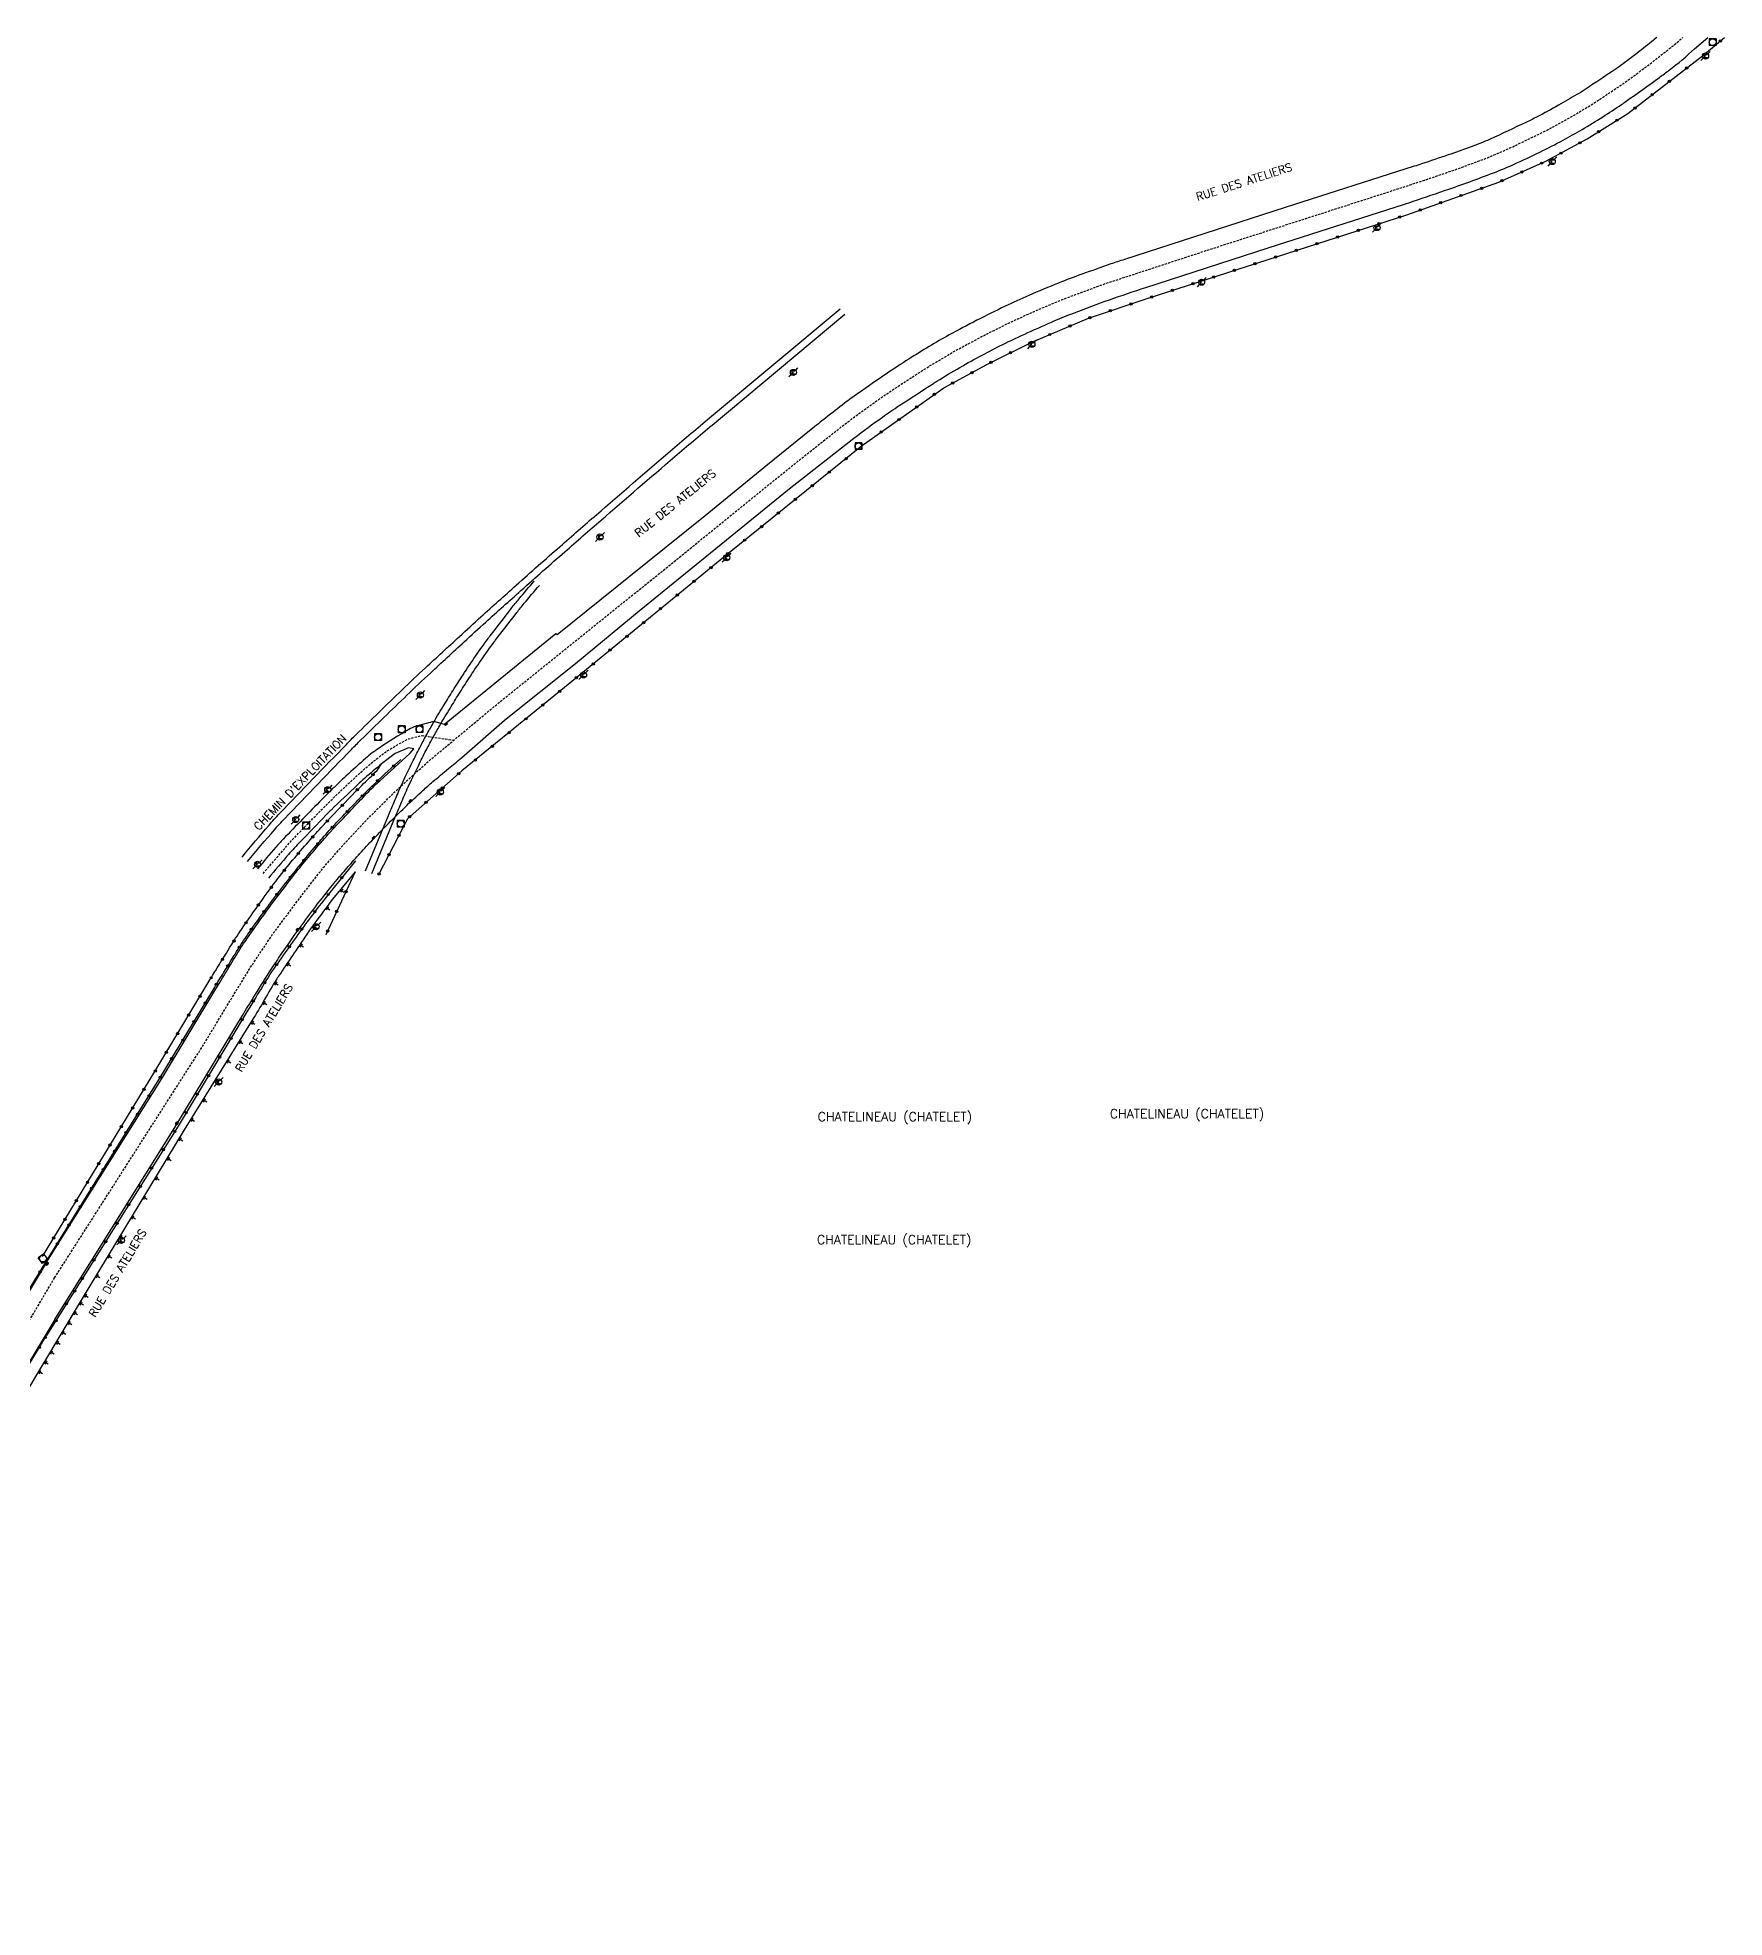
# Model space of a CAD drawing. Header units: millimetres. Extents: x 160999 to 162000, y 122000 to 123000.
# Drawn here: x 161280.8 to 161649.9, y 122588.9 to 123000 of the extents above; entities that cross this region are included whole.
import ezdxf
from ezdxf.enums import TextEntityAlignment as Align

# ---------------------------------------------------------------- set-up
doc = ezdxf.new("R2010")
doc.units = ezdxf.units.MM
doc.linetypes.add('DASHED', pattern=[0.75, 0.5, -0.25])
doc.layers.get('0').update_dxf_attribs({"linetype": 'CONTINUOUS'})
for name, color, linetype in [('W0001', 6, 'DASHED'), ('W0008', 7, 'CONTINUOUS'), ('W0211', 2, 'CONTINUOUS'), ('W0322', 7, 'CONTINUOUS'), ('W0400', 7, 'CONTINUOUS'), ('W0420', 7, 'CONTINUOUS'), ('W0471', 7, 'CONTINUOUS'), ('W0700', 7, 'CONTINUOUS'), ('W0980', 7, 'CONTINUOUS'), ('W0989', 7, 'CONTINUOUS')]:
    doc.layers.add(name, color=color, linetype=linetype)
doc.styles.get("Standard").update_dxf_attribs({"font": 'romans.shx', "width": 0.85})

# ---------------------------------------------------------------- blocks, each defined once
blk = doc.blocks.new('t322o')
at = {"color": 0, "linetype": 'Continuous'}
for radius in [0.25, 0.15]:
    blk.add_circle((0, 0), radius, dxfattribs=at)
blk = doc.blocks.new('T400')
for p, q in [((-0.15, 0.3), (0.15, 0.3)), ((-0.15, -0.25), (-0.15, 0.3)), ((-0.15, 0.15), (0.15, 0.15)), ((-0.15, 0), (0.15, 0)), ((0.15, 0.3), (0.15, -0.25)), ((-0.15, -0.15), (0.15, -0.15)), ((-0.15, -0.25), (-0.15, -0.3)), ((-0.15, -0.3), (0.15, -0.3)), ((0.15, -0.3), (0.15, -0.25))]:
    blk.add_line(p, q)
blk = doc.blocks.new('T420')
for p, q in [((0.75, 0.75), (-0.75, 0.75)), ((-0.75, 0.75), (-0.75, -0.75)), ((0.75, 0.75), (0.75, -0.75)), ((0.75, -0.75), (-0.75, -0.75))]:
    blk.add_line(p, q)
blk.add_ellipse((0, 0), major_axis=(-0.53, 0.53), ratio=1, start_param=3.926991, end_param=10.210176)
blk = doc.blocks.new('t211o')
at = {"color": 0, "linetype": 'Continuous'}
for p, q in [((-0.29, 0.5), (-0.29, 0)), ((0, 1), (0, 0)), ((0.29, 0.5), (0.29, 0))]:
    blk.add_line(p, q, dxfattribs=at)
blk = doc.blocks.new('T471')
for p, q in [((-0.333334, 0.333334), (-0.333334, -0.333334)), ((-0.333334, 0.333334), (0.333334, 0.333334)), ((-0.333334, 0), (0, 0)), ((0.500001, 0.500001), (1.000002, 1.000002)), ((-0.500001, -0.500001), (-1.000002, -1.000002)), ((-0.333334, -0.333334), (0.333334, -0.333334))]:
    blk.add_line(p, q)
blk.add_ellipse((0, 0), major_axis=(0.471405, 0.471405), ratio=1, start_param=5.4977871438, end_param=11.780972451)

msp = doc.modelspace()

# ---------------------------------------------------------------- linework, layer by layer
at = {"layer": 'W0001', "flags": 128}
for points in [[(161284.56, 122728.78), (161284.56, 122728.78), (161316.9, 122779.34), (161316.9, 122779.34), (161323.62, 122790.47), (161327.44, 122796.68), (161332.37, 122804.06), (161338.55, 122812.29), (161343.35, 122818.47), (161348.27, 122824.08), (161353.43, 122829.53), (161359.14, 122835.2), (161366.43, 122841.8), (161381.94, 122854.71), (161418.96, 122884.49), (161439.93, 122901.52), (161447.5, 122907.61), (161454.65, 122913.29), (161459.54, 122917.05), (161465.09, 122921.06), (161469.79, 122924.21), (161475.6, 122927.96), (161481.11, 122931.23), (161487.51, 122934.69), (161493.59, 122937.71), (161499.44, 122940.38), (161504.86, 122942.66), (161513.89, 122946.02), (161536.44, 122953.41), (161562.3, 122961.73), (161575.09, 122965.84), (161584.24, 122968.82), (161591.27, 122971.22), (161598.05, 122973.72), (161603.55, 122976.13), (161610.27, 122979.36), (161616.6, 122982.8), (161621.33, 122985.67), (161626.98, 122989.43), (161632.68, 122993.55), (161638.75, 122998.31), (161640.74, 123000)], [(161330.17, 122817.2), (161336.21, 122824.19), (161340.25, 122828.37), (161342.84, 122831.03), (161345.45, 122833.6), (161348.42, 122836.47), (161351.74, 122839.51), (161354.22, 122841.66), (161357.05, 122843.82), (161360.01, 122845.6), (161362.02, 122846.67), (161364.98, 122847.36), (161371.89, 122846.34)], [(161000, 122208.24), (161005.94, 122213.18), (161007.92, 122219.8), (161022.17, 122238.5), (161034.59, 122257.54), (161048.88, 122279.16), (161065.61, 122308.79), (161072.4, 122325.84), (161080.18, 122346.7), (161088, 122367.71), (161095.12, 122385.42), (161102.74, 122399.99), (161112.67, 122417.53), (161126.75, 122443.86), (161148.82, 122484.16), (161166.54, 122515.95), (161198.06, 122574.38), (161213.63, 122602.02), (161228.37, 122630), (161249.61, 122671.17), (161260.54, 122688.06), (161284.56, 122728.78)]]:
    msp.add_lwpolyline(points, dxfattribs=at)
at = {"layer": 'W0008', "flags": 128}
for points in [[(161284.62, 122719.64), (161311.11, 122761.98), (161325.67, 122786.17, -0.003749), (161328.08, 122790.09, -0.002615), (161331.59, 122795.67, -0.007617), (161333.87, 122799.12, -0.00505), (161337.43, 122804.24, -0.006746), (161340.85, 122808.91, -0.007579), (161344.01, 122812.99, -0.00536), (161346.7, 122816.26, -0.006178), (161349.09, 122819.05, -0.005369), (161351.68, 122821.94, -0.00472), (161354.7, 122825.15, -0.006011), (161358.57, 122829.11, -0.006913), (161362.02, 122832.47, -0.004862), (161365.11, 122835.33, -0.006981), (161367.31, 122837.28, -0.008738), (161370.75, 122840.13, 0.01064), (161373.57, 122842.48), (161383.01, 122850.72), (161398.54, 122863.13), (161412.44, 122874.61), (161430.36, 122889.19), (161445.25, 122901.3), (161459.4, 122912.39, -0.00653), (161465.65, 122917, -0.011277), (161469.36, 122919.53, -0.000457), (161476.83, 122924.38, -0.004716), (161477.56, 122924.84, -0.007995), (161482.62, 122927.88, -0.008471), (161487.49, 122930.58, -0.008469), (161491.88, 122932.83, -0.006734), (161497.49, 122935.49, -0.006354), (161503.4, 122938.11, -0.008964), (161507.65, 122939.83, -0.007138), (161515.33, 122942.67, -0.00694), (161523.3, 122945.36), (161550.07, 122953.99), (161579.86, 122963.56, 0.004117), (161581.77, 122964.2, 0.001008), (161589.57, 122966.86, 0.004813), (161594.81, 122968.73, 0.004848), (161599.98, 122970.67, 0.013361), (161603.73, 122972.25, 0.008509), (161609.51, 122974.97, 0.008513), (161614.56, 122977.57, 0.010137), (161618.73, 122979.91, 0.00807), (161623.25, 122982.68, 0.00869), (161627.37, 122985.38, 0.005155), (161628.35, 122986.07, 0.000688), (161635.63, 122991.28, 0.0102), (161637.8, 122992.9, 0.024804), (161643.35, 122997.57), (161646.27, 123000)], [(161635.05, 123000, -0.000218), (161633.99, 122999.14, -0.005583), (161630.32, 122996.25, -0.005961), (161626.82, 122993.62, -0.011163), (161626.18, 122993.17, -0.001069), (161619.4, 122988.67, -0.011765), (161617.59, 122987.53, -0.00131), (161613.59, 122985.19, -0.005077), (161608.88, 122982.66, -0.009975), (161606.44, 122981.45, -0.00096), (161598.62, 122977.78, -0.012363), (161598.01, 122977.51, -0.008511), (161594.23, 122976.04, -0.006734), (161589.4, 122974.33, -0.000897), (161583.61, 122972.38, -0.003276), (161582.02, 122971.86), (161553.8, 122962.82), (161518.59, 122951.47, 0.005405), (161515.64, 122950.49, 0.002497), (161509.28, 122948.25, 0.009386), (161504.2, 122946.32, 0.007229), (161497.68, 122943.6, 0.008791), (161492.51, 122941.25, 0.007227), (161486.32, 122938.18, 0.007123), (161480.25, 122934.96, 0.009706), (161475.87, 122932.44, 0.006978), (161471.43, 122929.68, 0.006226), (161466.52, 122926.46, 0.004842), (161460.31, 122922.17, 0.010132), (161457.4, 122920.04, 0.002783), (161453.23, 122916.8, 0.003641), (161450.07, 122914.29), (161440.55, 122906.59), (161426.92, 122895.42), (161410.16, 122881.97), (161394.51, 122869.37), (161394.23, 122869.59), (161369.86, 122849.79), (161367.52, 122850.44), (161363.64, 122849.38, 0.053223), (161362.03, 122848.66, 0.015717), (161355.56, 122844.63, 0.032571), (161352.64, 122842.39, 0.005587), (161348.29, 122838.48, 0.007998), (161345.32, 122835.68, 0.005317), (161343.03, 122833.39, 0.00142), (161334.58, 122824.73, 0.014953), (161332.95, 122822.94, 0.005877), (161328.98, 122818.22)], [(161282.74, 122732.04), (161282.74, 122732.04), (161307.94, 122772.21), (161319.83, 122791.94, -0.000988), (161322.16, 122795.79, -0.000924), (161324.67, 122799.9, -0.014405), (161326.7, 122803.01, -0.006404), (161331.55, 122809.8, -0.00549), (161335.55, 122815.12, -0.007517), (161338.56, 122818.93, -0.006254), (161341.46, 122822.39, -0.00547), (161344.87, 122826.26, -0.006308), (161345.37, 122826.81, -0.000492), (161351.9, 122833.7, -0.0145), (161355.69, 122837.47), (161362.27, 122843.43), (161363.16, 122844.48), (161362, 122844.68), (161359.05, 122843.42), (161356.09, 122841.18), (161356.09, 122841.18, 0.005056), (161352.44, 122838.07, 0.010915), (161350.8, 122836.57, 0.000548), (161345.03, 122831.06, 0.004762), (161344.37, 122830.42, 0.005147), (161343.93, 122829.97, 0.0004), (161338.32, 122824.15, 0.012252), (161335.73, 122821.33, 0.006938), (161331.36, 122816.18)], [(161282.74, 122732.04), (161259.69, 122693.68), (161259.5, 122693.46, 0.075402), (161258.79, 122692.35, -0.075402), (161258.08, 122691.24, -0.006211), (161256.74, 122689.75, -0.020054), (161256.3, 122689.31, -0.021993), (161255.47, 122688.61, -0.013078), (161253.98, 122687.52, -0.02986), (161252.74, 122686.76, -0.037466), (161251.67, 122686.29, -0.072698), (161250.34, 122686.04, -0.044057), (161248.11, 122686.13, -0.016975), (161245.83, 122686.51, -0.027196), (161244.43, 122686.87, -0.012006), (161243.1, 122687.32, -0.016516), (161242.16, 122687.71, -0.033809), (161242.03, 122687.78, 0.011748), (161241.66, 122688), (161236.7, 122690.76), (161228.54, 122695.35)], [(161284.62, 122719.64), (161275.18, 122703.97), (161261.63, 122681.48, -0.04376), (161261.49, 122681.29, 0.042349), (161261.35, 122681.09, 0.003632), (161260.12, 122679.06, 0.003566), (161258.91, 122676.96, 0.00084), (161258.65, 122676.5, 0.000053), (161254.52, 122669.21, 0.003045), (161251.42, 122663.67, 0.007393), (161250.19, 122661.36), (161249.4, 122659.82), (161230.3, 122624.8), (161210.95, 122589.48), (161198.46, 122566.76)]]:
    msp.add_lwpolyline(points, format="xyb", dxfattribs=at)
at = {"layer": 'W0211', "flags": 128}
for points in [[(161355.15, 122839.73), (161356.09, 122841.18)], [(161290.37, 122723.9), (161273.69, 122695.95), (161265.49, 122681.23), (161256.19, 122665.58), (161242.42, 122640.8), (161211.62, 122584.64), (161141.28, 122457.06)]]:
    msp.add_lwpolyline(points, dxfattribs=at)
msp.add_lwpolyline([(161350.28, 122817.53), (161345.35, 122811.57, 0.004351), (161341.48, 122806.37, 0.008975), (161339.67, 122803.81, 0.000626), (161333.57, 122794.77, 0.009665), (161333.19, 122794.18, 0.009797), (161330.44, 122789.55, -0.010247), (161327.81, 122785.12), (161312.91, 122761.15), (161290.37, 122723.9)], format="xyb", dxfattribs=at)
at = {"layer": 'W0322', "flags": 128}
for points in [[(161461.51, 122911), (161479.09, 122923.42), (161488.52, 122928.52), (161498.38, 122933.41), (161510.74, 122938.66), (161523.82, 122943.03), (161580.35, 122961.23), (161600.53, 122968.41), (161610.82, 122972.95), (161619.83, 122977.84), (161628.74, 122983.41), (161645.09, 122996.04), (161649.86, 123000)], [(161461.44, 122910.91), (161431.74, 122887.06), (161396.13, 122857.9), (161373.67, 122839.61), (161361.76, 122829.17), (161355.52, 122817.05)], [(161350.28, 122817.53), (161343.88, 122803.75)]]:
    msp.add_lwpolyline(points, dxfattribs=at)
for points in [[(161282.65, 122732.17), (161307.44, 122772.18), (161319.52, 122792.2, -0.001756), (161321.6, 122795.61, -0.001322), (161324.39, 122800.14, -0.012902), (161326.86, 122803.91, -0.007852), (161331.18, 122809.93, -0.005538), (161334.64, 122814.49, -0.005314), (161338.34, 122819.15, -0.004928), (161341.79, 122823.32, -0.006238), (161344.59, 122826.55, -0.008738), (161345.09, 122827.09, -0.00067), (161351.75, 122834.07, -0.012701), (161354.75, 122837.04, -0.007105), (161360.32, 122842.15)], [(161281.89, 122733.44), (161306.5, 122773.92), (161318.11, 122793.23, -0.002191), (161319.75, 122795.92, -0.001139), (161322.93, 122801.08, -0.010185), (161325.44, 122804.94, -0.006254), (161329.72, 122811.1, -0.008654), (161333.41, 122816.08, -0.010275), (161336.68, 122820.15, -0.006353), (161340.09, 122824.13, -0.006916), (161343.32, 122827.71, -0.003543), (161344.18, 122828.62, -0.0005), (161350.33, 122835.03, -0.007952), (161351.74, 122836.45, -0.003376), (161355.15, 122839.73)], [(161350.39, 122819.98), (161344.45, 122812.65, 0.004006), (161340.48, 122807.53, 0.008212), (161338.61, 122804.98, 0.000636), (161332.19, 122795.92, 0.012906), (161331.88, 122795.46, 0.003128), (161329.41, 122791.49, 0.002219), (161325.99, 122785.87), (161311.56, 122761.91), (161282.81, 122716.16)], [(161253.95, 122687.66, 0.002003), (161254.16, 122687.81, 0.005711), (161254.24, 122687.86, 0.011647), (161255.72, 122688.97, 0.028681), (161256.29, 122689.48, 0.038693), (161256.48, 122689.7, 0.00506), (161257.79, 122691.53, 0.018951), (161258.71, 122692.94, 0.037475), (161259.09, 122693.7), (161259.22, 122694.02), (161282.65, 122732.17)], [(161123.69, 122429.37), (161158.72, 122493.65), (161198.76, 122566.92), (161211.05, 122589.33), (161230.47, 122624.75), (161249.48, 122659.79), (161250.29, 122661.11, 0.018416), (161251.93, 122663.99, -0.010536), (161254.71, 122669.07, -0.000191), (161258.16, 122675.04, 0.000672), (161259.13, 122676.73, 0.004923), (161260.39, 122678.98, -0.005567), (161261.51, 122680.96, -0.054114), (161261.65, 122681.16, 0.048951), (161261.82, 122681.39), (161275.42, 122703.88), (161282.81, 122716.16)]]:
    msp.add_lwpolyline(points, format="xyb", dxfattribs=at)
at = {"layer": 'W0700', "flags": 128}
for points in [[(161325.57, 122820.8, -0.004859), (161331.48, 122827.78, -0.013327), (161333.78, 122830.3, -0.000895), (161348.39, 122845.43, -0.006399), (161350.49, 122847.54, -0.002325), (161360.54, 122857.31, -0.004599), (161365.71, 122862.18, -0.001276), (161373.11, 122869.01, -0.002012), (161377.83, 122873.32, -0.001089), (161385.54, 122880.25, -0.00175), (161390.37, 122884.54, -0.001359), (161395.15, 122888.74, -0.000821), (161403.1, 122895.66, -0.001578), (161419.25, 122909.58, -0.003159), (161427.39, 122916.46), (161456.43, 122940.71)], [(161326.77, 122819.8, -0.004859), (161332.66, 122826.76, -0.013327), (161334.9, 122829.21, -0.000895), (161349.51, 122844.34, -0.006399), (161351.59, 122846.43, -0.002325), (161361.63, 122856.18, -0.004599), (161366.77, 122861.04, -0.001276), (161374.16, 122867.86, -0.002012), (161378.88, 122872.16, -0.001089), (161386.59, 122879.09, -0.00175), (161391.4, 122883.37, -0.001359), (161396.18, 122887.57, -0.000821), (161404.12, 122894.48, -0.001578), (161420.26, 122908.39, -0.003159), (161428.39, 122915.27), (161457.43, 122939.51)], [(161352.57, 122817.77), (161357.74, 122830.27, -0.003652), (161358.9, 122833, -0.002992), (161360.34, 122836.3, -0.006647), (161361.26, 122838.3, -0.003619), (161363.01, 122841.89, -0.005), (161364.65, 122845.11, -0.006147), (161366.05, 122847.72, -0.006431), (161367.51, 122850.29, -0.004275), (161369.78, 122854.08, -0.003732), (161371.73, 122857.23, -0.003413), (161373.91, 122860.64, -0.007014), (161376.65, 122864.72, -0.007249), (161379.4, 122868.59, -0.005998), (161379.83, 122869.16, -0.000534), (161384.48, 122875.17, -0.009457), (161386.16, 122877.25, -0.004834), (161389.51, 122881.17, -0.004834)], [(161353.96, 122817.19), (161359.13, 122829.7, -0.003652), (161360.28, 122832.4, -0.002992), (161361.72, 122835.69, -0.006647), (161362.62, 122837.65, -0.003619), (161364.36, 122841.22, -0.005), (161365.99, 122844.42, -0.006147), (161367.36, 122846.99, -0.006431), (161368.81, 122849.53, -0.004275), (161371.07, 122853.3, -0.003732), (161373.01, 122856.43, -0.003413), (161375.18, 122859.82, -0.007014), (161377.88, 122863.86, -0.007249), (161380.62, 122867.7, -0.005998), (161381.02, 122868.24, -0.000534), (161385.67, 122874.25, -0.009457), (161387.31, 122876.29, -0.004834), (161390.64, 122880.19)]]:
    msp.add_lwpolyline(points, format="xyb", dxfattribs=at)

# ---------------------------------------------------------------- block references
at = {"layer": 'W0211'}
for p, rotation in [((161347.1, 122813.68), 230.4154848788877), ((161343.99, 122809.76), 233.1673415334419), ((161341.02, 122805.74), 234.3284027952656), ((161338.19, 122801.62), 235.9081183264549), ((161335.39, 122797.48), 235.9738795876628), ((161332.64, 122793.3), 238.662236767933), ((161330.12, 122788.99), 240.1834454439802), ((161327.55, 122784.7), 238.1287039159052), ((161324.91, 122780.45), 238.1287039159194), ((161322.27, 122776.21), 238.1287039159194), ((161319.63, 122771.96), 238.1287039159052), ((161316.99, 122767.72), 238.1287039159052), ((161314.35, 122763.47), 238.1287039159052), ((161311.75, 122759.2), 239.3926225837174), ((161309.21, 122754.9), 239.3926225837174), ((161306.56, 122750.66), 239.3926225837174), ((161303.97, 122746.38), 239.3926225837276), ((161301.38, 122742.1), 239.3926225837318), ((161298.8, 122737.83), 239.3926225837318), ((161296.21, 122733.55), 239.3926225837318), ((161293.62, 122729.27), 239.3926225837276), ((161290.02, 122723.31), 239.1748965851125), ((161291.03, 122724.99), 239.3926225837318), ((161287.46, 122719.01), 239.1748965851125), ((161288.74, 122721.16), 239.1748965851125), ((161284.89, 122714.72), 239.1748965851125), ((161286.17, 122716.87), 239.1748965851125), ((161282.33, 122710.43), 239.1748965851125), ((161283.61, 122712.57), 239.1748965851125), ((161281.05, 122708.28), 239.1748965851125)]:
    msp.add_blockref('t211o', p, dxfattribs=dict(at, rotation=rotation))
at = {"layer": 'W0322'}
for p, rotation in [((161648.98, 122999.27), 39.68985713914161), ((161641.58, 122993.33), 37.67685358124869), ((161645.33, 122996.24), 39.68985713914161), ((161637.82, 122990.42), 37.67685358124869), ((161630.3, 122984.62), 37.67685358124869), ((161634.06, 122987.52), 37.67685358124869), ((161626.38, 122981.94), 32.03124367146994), ((161618.27, 122976.99), 28.45569634732746), ((161622.35, 122979.42), 32.03124367146994), ((161609.88, 122972.54), 23.85506726916627), ((161614.1, 122974.73), 28.45569634732746), ((161601.2, 122968.7), 23.85506726916627), ((161605.54, 122970.62), 23.85506726916627), ((161592.26, 122965.47), 19.57089630601355), ((161596.74, 122967.06), 19.57089630601355), ((161578.82, 122960.74), 17.84743527267528), ((161583.31, 122962.28), 19.57089630601355), ((161587.79, 122963.88), 19.57089630601355), ((161565.26, 122956.37), 17.84743527267528), ((161569.78, 122957.83), 17.84743527267528), ((161574.3, 122959.28), 17.84743527267528), ((161551.69, 122952), 17.84743527267528), ((161556.22, 122953.46), 17.84743527267528), ((161560.74, 122954.92), 17.84743527267528), ((161538.13, 122947.64), 17.84743527267528), ((161542.65, 122949.09), 17.84743527267528), ((161547.17, 122950.55), 17.84743527267528), ((161529.09, 122944.73), 17.84743527267528), ((161533.61, 122946.18), 17.84743527267528), ((161515.55, 122940.27), 18.47425457374071), ((161520.06, 122941.77), 18.47425457374071), ((161524.57, 122943.27), 17.84743527267528), ((161506.67, 122936.93), 23.02038873562318), ((161511.05, 122938.76), 18.47425457374071), ((161493.68, 122931.08), 26.35736174014802), ((161497.94, 122933.19), 26.35736174014802), ((161502.29, 122935.07), 23.02038873562318), ((161489.42, 122928.97), 26.35736174014802), ((161481.05, 122924.48), 28.41966141999261), ((161485.23, 122926.74), 28.41966141999261), ((161473.15, 122919.22), 35.24297515808643), ((161477.03, 122921.96), 35.24297515808643), ((161469.27, 122916.48), 35.24297515808643), ((161465.39, 122913.74), 35.24297515808643), ((161457.73, 122907.93), 218.7712871156241), ((161454.03, 122904.96), 218.7712871156241), ((161446.62, 122899.01), 218.7712871156241), ((161450.33, 122901.99), 218.7712871156241), ((161442.92, 122896.04), 218.7712871156241), ((161435.51, 122890.09), 218.7712871156241), ((161439.22, 122893.06), 218.7712871156241), ((161431.81, 122887.11), 218.7712871156241), ((161428.13, 122884.1), 219.3131998261689), ((161420.78, 122878.09), 219.3131998261689), ((161424.46, 122881.09), 219.3131998261689), ((161417.11, 122875.08), 219.3131998261689), ((161413.43, 122872.07), 219.3131998261689), ((161406.08, 122866.05), 219.3131998261689), ((161409.76, 122869.06), 219.3131998261689), ((161402.41, 122863.04), 219.3131998261689), ((161398.73, 122860.03), 219.3131998261689), ((161391.37, 122854.02), 219.1631331000007), ((161395.06, 122857.02), 219.1631331000007), ((161387.69, 122851.02), 219.1631331000007), ((161380.32, 122845.02), 219.1631331000007), ((161384.01, 122848.02), 219.1631331000007), ((161358.74, 122840.72), 42.15350471983879), ((161376.64, 122842.02), 219.1631331000007), ((161354.19, 122838.82), 43.7615627383021), ((161355.24, 122837.51), 43.17752951700151), ((161372.98, 122839), 221.2059329187984), ((161350.79, 122835.5), 45.5384627294516), ((161351.86, 122834.18), 46.12963909349059), ((161365.83, 122832.74), 221.2059329187984), ((161369.41, 122835.87), 221.2059329187984), ((161344.21, 122828.65), 46.25478869840146), ((161347.5, 122832.08), 46.19349785130542), ((161348.57, 122830.74), 46.30703761765808), ((161362.26, 122829.61), 221.2059329187984), ((161341, 122825.15), 48.20378198188557), ((161345.3, 122827.31), 46.38268191354569), ((161359.89, 122825.54), 242.7896784659447), ((161337.88, 122821.57), 49.59280845806023), ((161339.11, 122820.1), 50.69479498761756), ((161342.15, 122823.74), 49.63252788668247), ((161357.72, 122821.32), 242.7896784659447), ((161334.85, 122817.91), 51.4133645814843), ((161336.14, 122816.39), 51.6712181956648), ((161347.4, 122816.29), 230.9758744609838), ((161355.55, 122817.09), 242.7896784659447), ((161331.95, 122814.15), 53.23835145069034), ((161333.22, 122812.64), 52.68303988857384), ((161344.41, 122812.6), 231.8189023838998), ((161348.28, 122813.22), 245.0831611256777), ((161329.16, 122810.31), 54.63255706710668), ((161330.38, 122808.84), 53.76554713902543), ((161341.49, 122808.85), 232.4916839196209), ((161346.28, 122808.92), 245.0831611256777), ((161326.44, 122806.41), 55.5398357348617), ((161327.61, 122804.98), 54.9185364978194), ((161338.65, 122805.04), 234.5629593662374), ((161344.28, 122804.61), 245.0831611256777), ((161323.8, 122802.46), 57.3847525173916), ((161324.95, 122801.04), 57.49270292125513), ((161335.91, 122801.17), 234.6709010189747), ((161321.29, 122798.43), 58.3478598909286), ((161322.45, 122797), 58.40211118262727), ((161333.16, 122797.29), 234.7332205692256), ((161318.81, 122794.38), 58.76217541346286), ((161319.97, 122792.95), 58.80888751314971), ((161330.55, 122793.33), 238.0987880264827), ((161316.36, 122790.31), 58.97685781848347), ((161317.52, 122788.88), 58.89751921934592), ((161328.06, 122789.28), 238.6298293034126), ((161313.91, 122786.24), 58.97685781848347), ((161315.07, 122784.82), 58.89751921934592), ((161325.6, 122785.22), 238.9383873809703), ((161311.46, 122782.17), 58.97685781848347), ((161312.61, 122780.75), 58.89751921934592), ((161323.15, 122781.15), 238.9383873809703), ((161309.02, 122778.1), 58.97685781848347), ((161310.16, 122776.68), 58.89751921934592), ((161320.7, 122777.08), 238.9383873809703), ((161306.57, 122774.03), 58.97685781848347), ((161307.71, 122772.62), 58.89751921934592), ((161318.25, 122773.01), 238.9383873809703), ((161304.1, 122769.97), 58.69444744244013), ((161305.21, 122768.57), 58.85298192466147), ((161315.79, 122768.94), 238.9383873809703), ((161301.63, 122765.91), 58.69444744244013), ((161302.71, 122764.54), 58.85298192466147), ((161313.34, 122764.88), 238.9383873809703), ((161299.16, 122761.85), 58.69444744244013), ((161300.21, 122760.5), 58.85298192466147), ((161310.87, 122760.82), 238.9527670298527), ((161296.7, 122757.79), 58.69444744244013), ((161297.7, 122756.46), 58.85298192466147), ((161308.35, 122756.8), 238.9527670298527), ((161294.23, 122753.73), 58.69444744244013), ((161295.19, 122752.4), 58.85298192466147), ((161305.82, 122752.78), 238.9527670298527), ((161291.76, 122749.68), 58.69444744244013), ((161292.68, 122748.36), 58.85298192466147), ((161303.29, 122748.75), 238.9527670298527), ((161289.29, 122745.62), 58.69444744244013), ((161290.2, 122744.35), 58.85298192466147), ((161300.76, 122744.74), 238.9527670298527), ((161286.82, 122741.56), 58.69444744244013), ((161287.7, 122740.31), 58.85298192466147), ((161298.24, 122740.71), 238.9527670298527), ((161284.36, 122737.5), 58.69444744244013), ((161285.15, 122736.2), 58.85298192466147), ((161295.71, 122736.69), 238.9527670298527), ((161281.34, 122730.04), 238.4372165026743), ((161282.65, 122732.17), 238.4372165026743), ((161293.18, 122732.67), 238.9527670298527), ((161288.94, 122725.92), 238.9527670298527), ((161290.66, 122728.65), 238.9527670298527), ((161287.15, 122723.08), 238.9527670298527), ((161284.85, 122719.41), 238.9527670298527), ((161281.25, 122713.58), 58.99277502839467), ((161282.54, 122715.72), 58.99277502839467)]:
    msp.add_blockref('t322o', p, dxfattribs=dict(at, rotation=rotation))
at = {"layer": 'W0400'}
for p, rotation in [((161370.19, 122849.87), 309.0856082379142), ((161362.39, 122833.03), 313.1759728679508), ((161354.37, 122825.03), 136.3393847171199), ((161337.71, 122804.89), 324.3963402408426), ((161311.29, 122762.57), 328.9422431768675), ((161282.91, 122731.86), 328.6224132536966)]:
    msp.add_blockref('T400', p, dxfattribs=dict(at, rotation=rotation))
at = {"layer": 'W0420'}
for p in [(161647.29, 122998.99), (161460.42, 122910.64), (161360.5, 122848.72), (161364.38, 122848.75), (161355.33, 122847.02), (161360.29, 122828.07), (161339.57, 122827.65)]:
    msp.add_blockref('T420', p, dxfattribs=at)
at = {"layer": 'W0420', "rotation": 307.2050999999999}
msp.add_blockref('T420', (161282.03, 122732.99), dxfattribs=at)
at = {"layer": 'W0471'}
for p in [(161645.73, 122995.98), (161612.2, 122972.9), (161573.87, 122958.46), (161535.49, 122946.51), (161498.37, 122932.93), (161446.19, 122926.78), (161403.87, 122890.79), (161431.6, 122886.25), (161400.27, 122860.63), (161364.59, 122856.24), (161344.32, 122835.51), (161368.94, 122835.01), (161337.32, 122829), (161328.95, 122819.2), (161341.77, 122805.54), (161320.46, 122771.6), (161299.19, 122736.96)]:
    msp.add_blockref('T471', p, dxfattribs=at)

# ---------------------------------------------------------------- texts
at = {"layer": 'W0980'}
for p in [(161468.4, 122763.87), (161532.3, 122764.53), (161468.23, 122736.97)]:
    msp.add_text('CHATELINEAU (CHATELET)', height=2, dxfattribs=at).set_placement(p, align=Align.MIDDLE)
at = {"layer": 'W0989'}
for s, rotation, p in [('RUE DES ATELIERS', 17.791, (161544.77, 122968.45)), ('RUE DES ATELIERS', 38.8124, (161420.35, 122898.21)), ("CHEMIN D'EXPLOITATION", 46.035, (161338.26, 122837.13)), ('RUE DES ATELIERS', 58.9187, (161330.37, 122783.47)), ('RUE DES ATELIERS', 58.9187, (161298.35, 122729.84))]:
    msp.add_text(s, height=1.75, rotation=rotation, dxfattribs=at).set_placement(p, align=Align.MIDDLE)

doc.saveas('drawing.dxf')
